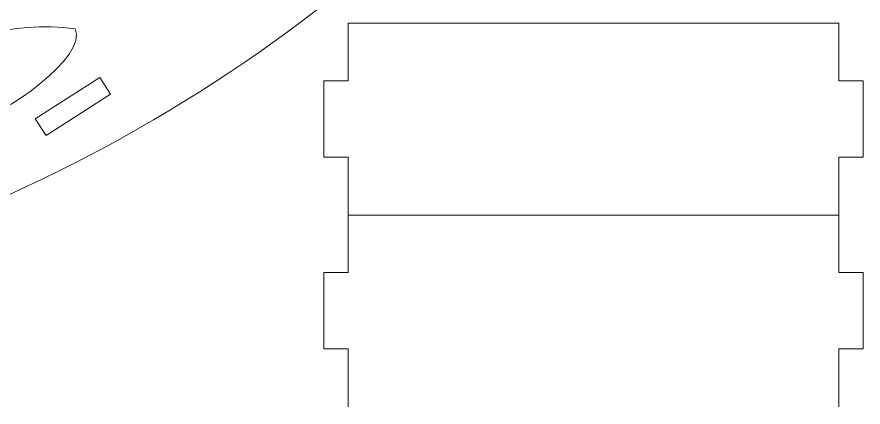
# Model space of a CAD drawing. Header units: inches. Extents: x -31.9 to -12.7, y 37 to 58.3.
# Drawn here: x -21.825 to -17.968, y 39.685 to 41.466 of the extents above; entities that cross this region are included whole.
import ezdxf

# ---------------------------------------------------------------- set-up
doc = ezdxf.new("R2010")
doc.units = ezdxf.units.IN
doc.header["$MEASUREMENT"] = 0
doc.layers.add('Layer 1', color=7, linetype='Continuous')

msp = doc.modelspace()

# ---------------------------------------------------------------- linework, layer by layer
at = {"layer": 'Layer 1', "color": 1, "lineweight": 20}
for points, knots in [([(-25.9559, 53.1147), (-29.8494, 52.5202), (-31.9297, 48.6186), (-31.5521, 45.9322), (-31.5521, 45.9322), (-31.1745, 43.2458), (-29.5653, 41.5432), (-27.0747, 40.3191), (-27.0747, 40.3191), (-27.0747, 40.3191), (-27.0441, 39.4683), (-27.0441, 39.4683), (-27.0441, 39.4683), (-27.0971, 39.0787), (-27.2931, 38.8678), (-27.6367, 38.8416), (-27.6367, 38.8416), (-28.0154, 38.9616), (-28.2391, 38.8942), (-28.1817, 38.4873), (-28.1817, 38.4873), (-28.1817, 38.4873), (-28.2498, 37.6426), (-28.2498, 37.6426), (-28.2498, 37.6426), (-28.298, 37.5337), (-28.3833, 37.4881), (-28.5223, 37.5336), (-28.5223, 37.5336), (-28.6574, 37.4519), (-28.6495, 37.2032), (-28.2635, 37.1658), (-28.2635, 37.1658), (-28.2635, 37.1658), (-27.4957, 37.1697), (-27.4957, 37.1697), (-27.4957, 37.1697), (-27.076, 38.0108), (-25.8653, 38.6187), (-24.4369, 38.6187), (-24.4369, 38.6187), (-23.0101, 38.6187), (-21.8005, 38.0122), (-21.3794, 37.1726), (-21.3794, 37.1726), (-21.3794, 37.1726), (-20.6798, 37.1658), (-20.6798, 37.1658), (-20.6798, 37.1658), (-20.2938, 37.2032), (-20.2858, 37.4519), (-20.4209, 37.5336), (-20.4209, 37.5336), (-20.5599, 37.4881), (-20.6452, 37.5337), (-20.6934, 37.6426), (-20.6934, 37.6426), (-20.6934, 37.6426), (-20.7615, 38.4873), (-20.7615, 38.4873), (-20.7615, 38.4873), (-20.7042, 38.8942), (-20.9278, 38.9616), (-21.3065, 38.8416), (-21.3065, 38.8416), (-21.6502, 38.8678), (-21.8461, 39.0787), (-21.8991, 39.4683), (-21.8991, 39.4683), (-21.8991, 39.4683), (-21.8594, 40.6551), (-21.8594, 40.6551), (-21.8594, 40.6551), (-20.2534, 41.3862), (-18.9994, 42.6679), (-18.344, 44.2135), (-18.344, 44.2135), (-18.7663, 43.9401), (-19.227, 43.7186), (-19.7183, 43.5588), (-19.7183, 43.5588), (-20.1065, 43.4325), (-20.5136, 43.3448), (-20.9359, 43.3006), (-20.9359, 43.3006), (-24.1812, 42.9608), (-27.0876, 45.3161), (-27.4274, 48.5615), (-27.4274, 48.5615), (-27.6081, 50.2865), (-27.0272, 51.9158), (-25.9559, 53.1147)], [0, 0, 0, 0, 0.041667, 0.041667, 0.041667, 0.041667, 0.083333, 0.083333, 0.083333, 0.083333, 0.125, 0.125, 0.125, 0.125, 0.166667, 0.166667, 0.166667, 0.166667, 0.208333, 0.208333, 0.208333, 0.208333, 0.25, 0.25, 0.25, 0.25, 0.291667, 0.291667, 0.291667, 0.291667, 0.333333, 0.333333, 0.333333, 0.333333, 0.375, 0.375, 0.375, 0.375, 0.416667, 0.416667, 0.416667, 0.416667, 0.458333, 0.458333, 0.458333, 0.458333, 0.5, 0.5, 0.5, 0.5, 0.541667, 0.541667, 0.541667, 0.541667, 0.583333, 0.583333, 0.583333, 0.583333, 0.625, 0.625, 0.625, 0.625, 0.666667, 0.666667, 0.666667, 0.666667, 0.708333, 0.708333, 0.708333, 0.708333, 0.75, 0.75, 0.75, 0.75, 0.791667, 0.791667, 0.791667, 0.791667, 0.833333, 0.833333, 0.833333, 0.833333, 0.875, 0.875, 0.875, 0.875, 0.916667, 0.916667, 0.916667, 0.916667, 1, 1, 1, 1]), ([(-22.0503, 40.9763), (-22.0913, 40.9642), (-22.1345, 40.9542), (-22.1801, 40.9462), (-22.1801, 40.9462), (-22.2082, 41.0474), (-22.2492, 41.1243), (-22.3033, 41.1769), (-22.3033, 41.1769), (-22.1098, 41.3708), (-21.8617, 41.4493), (-21.5592, 41.4123), (-21.5592, 41.4123), (-21.5022, 41.2844), (-21.8796, 41.0162), (-22.0503, 40.9763)], [0, 0, 0, 0, 0.2, 0.2, 0.2, 0.2, 0.4, 0.4, 0.4, 0.4, 0.6, 0.6, 0.6, 0.6, 1, 1, 1, 1]), ([(-18.0779, 40.8257), (-18.0779, 40.8257), (-18.0779, 40.5614), (-18.0779, 40.5614), (-18.0779, 40.5614), (-18.0779, 40.5614), (-20.3159, 40.5614), (-20.3159, 40.5614), (-20.3159, 40.5614), (-20.3159, 40.5614), (-20.3159, 40.8257), (-20.3159, 40.8257), (-20.3159, 40.8257), (-20.3159, 40.8257), (-20.4261, 40.8257), (-20.4261, 40.8257), (-20.4261, 40.8257), (-20.4261, 40.8257), (-20.4261, 41.1747), (-20.4261, 41.1747), (-20.4261, 41.1747), (-20.4261, 41.1747), (-20.3159, 41.1747), (-20.3159, 41.1747), (-20.3159, 41.1747), (-20.3159, 41.1747), (-20.3159, 41.4369), (-20.3159, 41.4369), (-20.3159, 41.4369), (-20.3159, 41.4369), (-18.0779, 41.4369), (-18.0779, 41.4369), (-18.0779, 41.4369), (-18.0779, 41.4369), (-18.0779, 41.1747), (-18.0779, 41.1747), (-18.0779, 41.1747), (-18.0779, 41.1747), (-17.9676, 41.1747), (-17.9676, 41.1747), (-17.9676, 41.1747), (-17.9676, 41.1747), (-17.9676, 40.8257), (-17.9676, 40.8257), (-17.9676, 40.8257), (-17.9676, 40.8257), (-17.9676, 40.8257), (-17.9676, 40.8257), (-17.9676, 40.8257), (-17.9676, 40.8257), (-18.0779, 40.8257), (-18.0779, 40.8257)], [0, 0, 0, 0, 0.071429, 0.071429, 0.071429, 0.071429, 0.142857, 0.142857, 0.142857, 0.142857, 0.214286, 0.214286, 0.214286, 0.214286, 0.285714, 0.285714, 0.285714, 0.285714, 0.357143, 0.357143, 0.357143, 0.357143, 0.428571, 0.428571, 0.428571, 0.428571, 0.5, 0.5, 0.5, 0.5, 0.571429, 0.571429, 0.571429, 0.571429, 0.642857, 0.642857, 0.642857, 0.642857, 0.714286, 0.714286, 0.714286, 0.714286, 0.785714, 0.785714, 0.785714, 0.785714, 0.857143, 0.857143, 0.857143, 0.857143, 1, 1, 1, 1]), ([(-21.6924, 40.9243), (-21.6924, 40.9243), (-21.3986, 41.1126), (-21.3986, 41.1126), (-21.3986, 41.1126), (-21.3986, 41.1126), (-21.4479, 41.1892), (-21.4479, 41.1892), (-21.4479, 41.1892), (-21.4479, 41.1892), (-21.7417, 41.001), (-21.7417, 41.001), (-21.7417, 41.001), (-21.7417, 41.001), (-21.6924, 40.9243), (-21.6924, 40.9243)], [0, 0, 0, 0, 0.2, 0.2, 0.2, 0.2, 0.4, 0.4, 0.4, 0.4, 0.6, 0.6, 0.6, 0.6, 1, 1, 1, 1]), ([(-20.3159, 39.6864), (-20.3159, 39.6864), (-20.3159, 39.9507), (-20.3159, 39.9507), (-20.3159, 39.9507), (-20.3159, 39.9507), (-20.4261, 39.9507), (-20.4261, 39.9507), (-20.4261, 39.9507), (-20.4261, 39.9507), (-20.4261, 40.2997), (-20.4261, 40.2997), (-20.4261, 40.2997), (-20.4261, 40.2997), (-20.3159, 40.2997), (-20.3159, 40.2997), (-20.3159, 40.2997), (-20.3159, 40.2997), (-20.3159, 40.5619), (-20.3159, 40.5619)], [0, 0, 0, 0, 0.166667, 0.166667, 0.166667, 0.166667, 0.333333, 0.333333, 0.333333, 0.333333, 0.5, 0.5, 0.5, 0.5, 0.666667, 0.666667, 0.666667, 0.666667, 1, 1, 1, 1]), ([(-18.0779, 40.5619), (-18.0779, 40.5619), (-18.0779, 40.2997), (-18.0779, 40.2997), (-18.0779, 40.2997), (-18.0779, 40.2997), (-17.9676, 40.2997), (-17.9676, 40.2997), (-17.9676, 40.2997), (-17.9676, 40.2997), (-17.9676, 39.9507), (-17.9676, 39.9507), (-17.9676, 39.9507), (-17.9676, 39.9507), (-17.9676, 39.9507), (-17.9676, 39.9507), (-17.9676, 39.9507), (-17.9676, 39.9507), (-18.0779, 39.9507), (-18.0779, 39.9507), (-18.0779, 39.9507), (-18.0779, 39.9507), (-18.0779, 39.6864), (-18.0779, 39.6864)], [0, 0, 0, 0, 0.142857, 0.142857, 0.142857, 0.142857, 0.285714, 0.285714, 0.285714, 0.285714, 0.428571, 0.428571, 0.428571, 0.428571, 0.571429, 0.571429, 0.571429, 0.571429, 0.714286, 0.714286, 0.714286, 0.714286, 1, 1, 1, 1])]:
    msp.add_open_spline(points, degree=3, knots=knots, dxfattribs=at)

doc.saveas('drawing.dxf')
